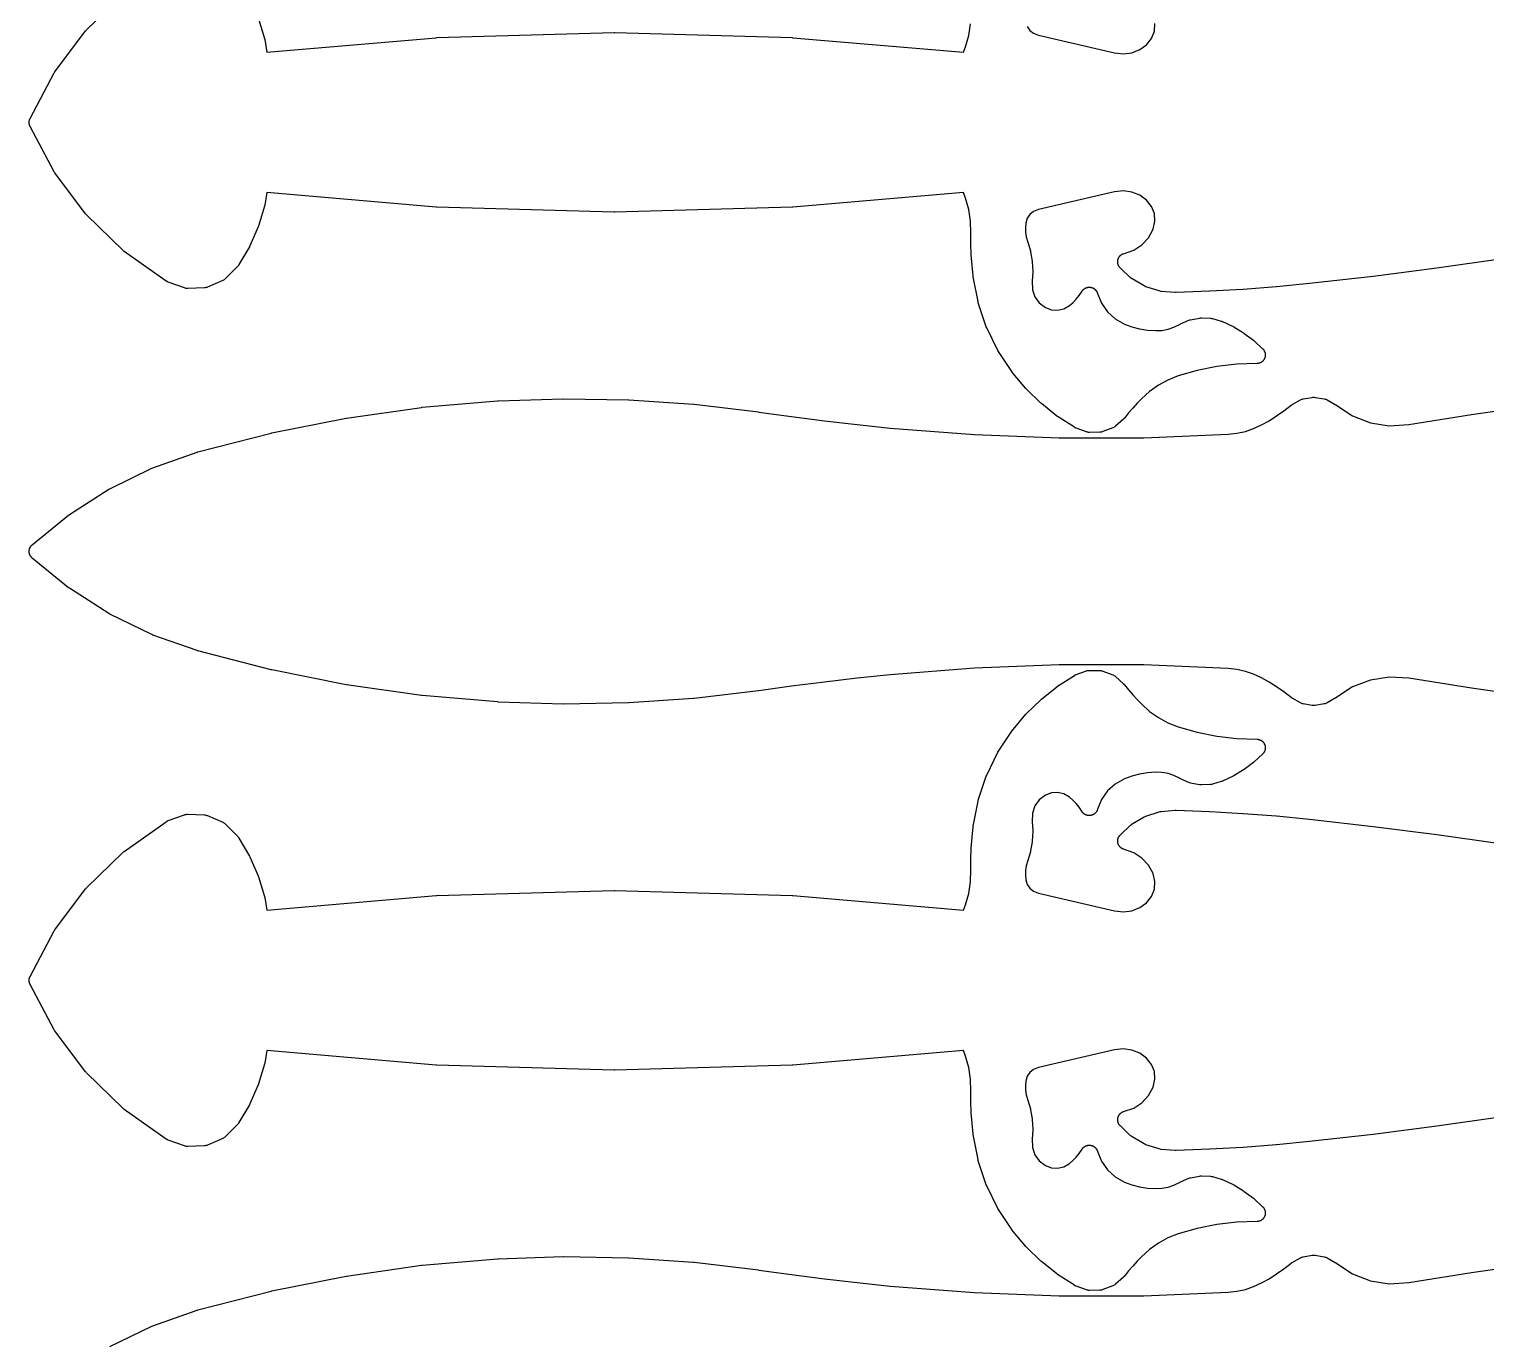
# Model space of a CAD drawing. Header units: metres. Extents: x 0 to 3000, y 0 to 1200.
# Drawn here: x 1358.8 to 1698.4, y 588 to 894 of the extents above; entities that cross this region are included whole.
import ezdxf

# ---------------------------------------------------------------- set-up
doc = ezdxf.new("R2010")
doc.units = ezdxf.units.M

msp = doc.modelspace()

# ---------------------------------------------------------------- linework, layer by layer
at = {"color": 1}
for points in [[(1701.77, 840.38), (1687.02, 838.26), (1686.99, 838.26), (1672.2, 836.37), (1672.17, 836.36), (1657.36, 834.69), (1657.34, 834.69), (1657.32, 834.68), (1649.6, 833.94), (1649.57, 833.94), (1641.83, 833.34), (1641.8, 833.34), (1634.05, 832.89), (1634.02, 832.89), (1626.27, 832.59), (1626.24, 832.59), (1626.22, 832.59), (1626.15, 832.59), (1626.07, 832.59), (1626.05, 832.6), (1626.02, 832.6), (1622.74, 832.87), (1622.51, 832.9), (1622.3, 832.96), (1619.19, 833.95), (1618.98, 834.03), (1618.78, 834.13), (1615.98, 835.79), (1615.79, 835.91), (1615.62, 836.06), (1613.22, 838.32), (1613.17, 838.38), (1613.11, 838.44), (1613.1, 838.45), (1613.09, 838.47), (1613.04, 838.53), (1612.98, 838.6), (1612.97, 838.61), (1612.97, 838.62), (1612.92, 838.69), (1612.88, 838.76), (1612.87, 838.77), (1612.86, 838.78), (1612.82, 838.86), (1612.78, 838.93), (1612.78, 838.95), (1612.77, 838.96), (1612.74, 839.04), (1612.71, 839.11), (1612.71, 839.13), (1612.7, 839.14), (1612.68, 839.22), (1612.65, 839.3), (1612.65, 839.32), (1612.65, 839.33), (1612.63, 839.41), (1612.62, 839.5), (1612.62, 839.51), (1612.61, 839.52), (1612.61, 839.61), (1612.6, 839.69), (1612.6, 839.71), (1612.6, 839.72), (1612.6, 839.8), (1612.6, 839.89), (1612.6, 839.9), (1612.6, 839.92), (1612.61, 840), (1612.62, 840.08), (1612.62, 840.1), (1612.63, 840.11), (1612.64, 840.19), (1612.66, 840.28), (1612.66, 840.29), (1612.67, 840.3), (1612.69, 840.38), (1612.72, 840.46), (1612.72, 840.48), (1612.73, 840.49), (1612.76, 840.57), (1612.79, 840.64), (1612.8, 840.66), (1612.81, 840.67), (1612.85, 840.74), (1612.89, 840.82), (1612.9, 840.83), (1612.9, 840.84), (1612.95, 840.91), (1613, 840.98), (1613.01, 840.99), (1613.02, 841), (1613.07, 841.07), (1613.12, 841.13), (1613.13, 841.14), (1613.14, 841.15), (1613.2, 841.21), (1613.26, 841.27), (1613.28, 841.28), (1613.29, 841.29), (1613.35, 841.34), (1613.42, 841.39), (1613.43, 841.4), (1613.44, 841.41), (1613.51, 841.45), (1613.58, 841.5), (1613.59, 841.51), (1613.61, 841.51), (1613.68, 841.55), (1613.75, 841.59), (1613.77, 841.6), (1613.78, 841.6), (1613.86, 841.63), (1613.94, 841.66), (1616.33, 842.5), (1618.22, 843.74), (1619.76, 845.39), (1620.86, 847.37), (1621.29, 849.2), (1621.17, 851), (1620.51, 852.68), (1619.34, 854.15), (1617.75, 855.29), (1615.93, 856.01), (1613.99, 856.28), (1611.89, 856.06), (1594.12, 851.93), (1592.96, 851.47), (1592.13, 850.8), (1591.53, 849.92), (1591.18, 848.79), (1591.09, 847.77), (1591.13, 846.65), (1591.3, 845.55), (1591.65, 844.35), (1592.25, 842.29), (1592.3, 842.07), (1592.66, 839.95), (1592.68, 839.72), (1592.79, 837.58), (1592.79, 837.35), (1592.65, 835.3), (1592.7, 833.27), (1593.27, 831.6), (1594.31, 830.17), (1595.76, 829.08), (1597.15, 828.57), (1598.6, 828.49), (1600.01, 828.81), (1601.39, 829.58), (1602.17, 830.24), (1602.94, 831.04), (1603.63, 831.91), (1604.29, 832.93), (1604.31, 832.96), (1604.32, 832.98), (1604.37, 833.04), (1604.41, 833.09), (1604.43, 833.11), (1604.44, 833.14), (1604.49, 833.19), (1604.54, 833.24), (1604.56, 833.26), (1604.58, 833.28), (1604.63, 833.33), (1604.68, 833.37), (1604.7, 833.39), (1604.72, 833.41), (1604.78, 833.45), (1604.83, 833.49), (1604.86, 833.51), (1604.88, 833.53), (1604.94, 833.56), (1605, 833.6), (1605.03, 833.61), (1605.05, 833.63), (1605.11, 833.65), (1605.18, 833.68), (1605.2, 833.69), (1605.23, 833.71), (1605.3, 833.73), (1605.36, 833.75), (1605.39, 833.76), (1605.42, 833.77), (1605.48, 833.79), (1605.55, 833.8), (1605.58, 833.81), (1605.61, 833.82), (1605.68, 833.83), (1605.74, 833.84), (1605.77, 833.84), (1605.8, 833.84), (1605.87, 833.84), (1605.94, 833.85), (1605.97, 833.85), (1606, 833.85), (1606.07, 833.85), (1606.14, 833.84), (1606.16, 833.84), (1606.19, 833.84), (1606.26, 833.83), (1606.33, 833.82), (1606.36, 833.81), (1606.39, 833.81), (1606.45, 833.79), (1606.52, 833.77), (1606.55, 833.76), (1606.58, 833.76), (1606.64, 833.73), (1606.71, 833.71), (1606.73, 833.7), (1606.76, 833.69), (1606.82, 833.66), (1606.89, 833.63), (1606.91, 833.61), (1606.94, 833.6), (1607, 833.57), (1607.06, 833.53), (1607.08, 833.51), (1607.1, 833.5), (1607.16, 833.46), (1607.22, 833.42), (1607.24, 833.4), (1607.26, 833.38), (1607.31, 833.33), (1607.36, 833.29), (1607.38, 833.27), (1607.4, 833.25), (1607.45, 833.19), (1607.5, 833.14), (1607.52, 833.12), (1607.53, 833.1), (1607.57, 833.04), (1607.62, 832.99), (1607.63, 832.96), (1607.65, 832.94), (1607.68, 832.88), (1607.72, 832.82), (1607.73, 832.8), (1607.75, 832.77), (1607.78, 832.71), (1607.81, 832.65), (1607.82, 832.62), (1607.83, 832.59), (1608.82, 830.1), (1610.2, 828.12), (1611.99, 826.49), (1614.19, 825.26), (1615.9, 824.64), (1617.72, 824.16), (1619.58, 823.86), (1621.44, 823.73), (1622.92, 823.79), (1624.34, 824.06), (1625.71, 824.52), (1627.14, 825.23), (1627.18, 825.25), (1627.22, 825.27), (1629.17, 826.13), (1629.39, 826.21), (1629.61, 826.27), (1631.68, 826.66), (1631.91, 826.69), (1632.14, 826.69), (1634.25, 826.59), (1634.48, 826.57), (1634.7, 826.52), (1636.75, 825.94), (1636.82, 825.91), (1636.89, 825.89), (1636.91, 825.88), (1636.94, 825.87), (1637, 825.84), (1637.07, 825.82), (1639.49, 824.67), (1639.67, 824.57), (1641.95, 823.19), (1642.12, 823.07), (1644.25, 821.46), (1644.41, 821.34), (1646.38, 819.51), (1646.38, 819.51), (1646.38, 819.51), (1646.45, 819.44), (1646.52, 819.37), (1646.52, 819.37), (1646.52, 819.37), (1646.58, 819.3), (1646.64, 819.22), (1646.64, 819.22), (1646.64, 819.22), (1646.69, 819.14), (1646.75, 819.06), (1646.75, 819.05), (1646.75, 819.05), (1646.79, 818.97), (1646.84, 818.88), (1646.84, 818.88), (1646.84, 818.88), (1646.87, 818.79), (1646.91, 818.7), (1646.91, 818.7), (1646.91, 818.7), (1646.94, 818.6), (1646.96, 818.51), (1646.96, 818.51), (1646.97, 818.51), (1646.98, 818.41), (1647, 818.32), (1647, 818.32), (1647, 818.31), (1647.01, 818.22), (1647.02, 818.12), (1647.02, 818.12), (1647.02, 818.12), (1647.02, 818.02), (1647.02, 817.93), (1647.02, 817.93), (1647.02, 817.92), (1647.01, 817.83), (1646.99, 817.73), (1646.99, 817.73), (1646.99, 817.73), (1646.97, 817.63), (1646.95, 817.54), (1646.95, 817.54), (1646.95, 817.54), (1646.92, 817.44), (1646.9, 817.35), (1646.89, 817.35), (1646.89, 817.35), (1646.86, 817.26), (1646.82, 817.17), (1646.82, 817.17), (1646.82, 817.17), (1646.77, 817.08), (1646.72, 817), (1646.72, 817), (1646.72, 817), (1646.67, 816.92), (1646.61, 816.84), (1646.61, 816.84), (1646.61, 816.83), (1646.55, 816.76), (1646.49, 816.69), (1646.49, 816.69), (1646.48, 816.68), (1646.42, 816.62), (1646.35, 816.55), (1646.35, 816.55), (1646.34, 816.55), (1646.27, 816.49), (1646.19, 816.43), (1646.19, 816.43), (1646.19, 816.42), (1646.11, 816.37), (1646.03, 816.32), (1646.03, 816.32), (1646.03, 816.32), (1645.94, 816.27), (1645.86, 816.23), (1645.85, 816.23), (1645.85, 816.23), (1645.76, 816.19), (1645.67, 816.16), (1645.67, 816.16), (1645.67, 816.16), (1645.58, 816.13), (1645.49, 816.1), (1645.48, 816.1), (1645.48, 816.1), (1645.39, 816.08), (1645.29, 816.07), (1645.29, 816.07), (1645.29, 816.06), (1645.19, 816.06), (1645.1, 816.05), (1645.09, 816.05), (1645.09, 816.05), (1640.35, 815.88), (1635.72, 815.33), (1631.15, 814.42), (1626.68, 813.15), (1624.31, 812.21), (1622.1, 811.01), (1620.04, 809.56), (1618.13, 807.83), (1617.12, 806.78), (1616.12, 805.67), (1615.14, 804.53), (1614.18, 803.34), (1614.14, 803.29), (1614.09, 803.24), (1614.07, 803.22), (1614.05, 803.2), (1614, 803.15), (1613.95, 803.1), (1612.06, 801.42), (1611.92, 801.31), (1611.77, 801.21), (1611.61, 801.12), (1611.45, 801.05), (1609.15, 800.17), (1608.98, 800.11), (1608.81, 800.07), (1608.64, 800.05), (1608.46, 800.04), (1606, 800), (1605.82, 800.01), (1605.64, 800.03), (1605.47, 800.06), (1605.3, 800.12), (1602.91, 800.97), (1602.88, 800.99), (1602.85, 801), (1602.79, 801.02), (1602.79, 801.02), (1602.73, 801.05), (1602.7, 801.06), (1602.67, 801.08), (1602.61, 801.11), (1602.56, 801.14), (1602.53, 801.16), (1602.5, 801.18), (1598.6, 803.7), (1598.44, 803.82), (1594.81, 806.7), (1594.66, 806.83), (1591.34, 810.06), (1591.2, 810.2), (1588.2, 813.75), (1588.19, 813.76), (1588.18, 813.78), (1588.13, 813.84), (1588.08, 813.91), (1588.07, 813.92), (1588.06, 813.93), (1584.78, 818.86), (1584.65, 819.09), (1582.07, 824.39), (1581.97, 824.64), (1580.1, 830.23), (1580.04, 830.48), (1578.92, 836.3), (1578.91, 836.38), (1578.9, 836.46), (1578.64, 838.9), (1578.64, 838.97), (1578.47, 841.42), (1578.46, 841.49), (1578.38, 843.94), (1578.38, 844.01), (1578.38, 846.42), (1578.27, 849.25), (1577.86, 851.97), (1577.15, 854.63), (1576.65, 855.91), (1536.85, 852.51), (1536.73, 852.51), (1495.34, 851.33), (1495.23, 851.33), (1453.84, 852.51), (1453.73, 852.51), (1414.25, 855.89), (1413.72, 852.93), (1413.66, 852.71), (1412.26, 848.11), (1412.18, 847.89), (1410.26, 843.49), (1410.15, 843.28), (1407.72, 839.11), (1407.69, 839.07), (1407.67, 839.02), (1407.64, 838.98), (1407.62, 838.95), (1407.58, 838.9), (1407.55, 838.86), (1407.52, 838.83), (1407.5, 838.79), (1407.46, 838.75), (1407.42, 838.71), (1404.59, 835.84), (1404.45, 835.71), (1404.29, 835.6), (1404.13, 835.5), (1403.96, 835.41), (1400.38, 833.86), (1400.21, 833.79), (1400.03, 833.74), (1399.84, 833.71), (1399.66, 833.69), (1395.76, 833.55), (1395.57, 833.55), (1395.38, 833.57), (1395.19, 833.61), (1395.01, 833.66), (1391.21, 835.03), (1391.14, 835.06), (1391.07, 835.08), (1391.05, 835.09), (1391.03, 835.1), (1390.97, 835.14), (1390.9, 835.17), (1390.88, 835.19), (1390.86, 835.2), (1390.8, 835.24), (1390.73, 835.28), (1380.95, 842.2), (1380.83, 842.3), (1380.71, 842.4), (1372.17, 850.71), (1372.07, 850.83), (1371.97, 850.95), (1364.82, 860.48), (1364.73, 860.6), (1364.65, 860.74), (1359.03, 871.32), (1358.99, 871.41), (1358.95, 871.49), (1358.95, 871.5), (1358.95, 871.5), (1358.91, 871.59), (1358.88, 871.68), (1358.88, 871.68), (1358.88, 871.69), (1358.86, 871.78), (1358.83, 871.87), (1358.83, 871.87), (1358.83, 871.88), (1358.82, 871.97), (1358.81, 872.06), (1358.8, 872.07), (1358.8, 872.07), (1358.8, 872.16), (1358.8, 872.26), (1358.8, 872.26), (1358.8, 872.27), (1358.8, 872.36), (1358.8, 872.45), (1358.8, 872.46), (1358.81, 872.46), (1358.82, 872.56), (1358.83, 872.65), (1358.83, 872.65), (1358.83, 872.66), (1358.86, 872.75), (1358.88, 872.84), (1358.88, 872.84), (1358.88, 872.85), (1358.91, 872.93), (1358.95, 873.02), (1358.95, 873.03), (1358.95, 873.03), (1358.99, 873.12), (1359.03, 873.2), (1364.65, 883.79), (1364.73, 883.92), (1364.82, 884.05), (1371.97, 893.58), (1372.07, 893.7), (1372.17, 893.81), (1380.71, 902.12)], [(1412.26, 896.42), (1413.66, 891.82), (1413.72, 891.59), (1414.25, 888.64), (1453.73, 892.01), (1453.84, 892.02), (1495.23, 893.19), (1495.34, 893.19), (1536.73, 892.02), (1536.85, 892.01), (1576.65, 888.61), (1577.15, 889.9), (1577.86, 892.55), (1578.27, 895.27)], [(1591.53, 894.6), (1592.13, 893.72), (1592.96, 893.05), (1594.12, 892.59), (1611.89, 888.47), (1613.99, 888.24), (1615.93, 888.51), (1617.75, 889.23), (1619.34, 890.37), (1620.51, 891.84), (1621.17, 893.52), (1621.29, 895.32)], [(1709.87, 738.26), (1695.12, 740.38), (1695.09, 740.38), (1680.46, 742.7), (1675.88, 742.97), (1671.51, 742.28), (1667.38, 740.68), (1663.46, 738.11), (1663.4, 738.07), (1663.34, 738.04), (1661.42, 736.94), (1661.26, 736.87), (1661.1, 736.8), (1660.94, 736.75), (1660.77, 736.71), (1658.64, 736.35), (1658.42, 736.32), (1658.19, 736.32), (1657.97, 736.35), (1655.84, 736.71), (1655.68, 736.75), (1655.51, 736.8), (1655.35, 736.87), (1655.2, 736.94), (1653.27, 738.04), (1653.23, 738.06), (1653.18, 738.09), (1653.14, 738.12), (1653.1, 738.14), (1653.06, 738.17), (1653.02, 738.2), (1651.35, 739.51), (1649.66, 740.69), (1647.91, 741.79), (1646.13, 742.79), (1644.27, 743.64), (1642.37, 744.28), (1640.4, 744.72), (1638.37, 744.95), (1618.68, 745.78), (1598.95, 745.81), (1579.23, 745.05), (1559.54, 743.5), (1551.88, 742.7), (1544.22, 741.81), (1536.56, 740.84), (1528.91, 739.77), (1528.89, 739.77), (1528.87, 739.77), (1513.82, 737.98), (1513.72, 737.97), (1498.62, 736.94), (1498.52, 736.93), (1483.38, 736.66), (1483.28, 736.66), (1468.13, 737.15), (1468.08, 737.16), (1468.03, 737.16), (1450.4, 738.67), (1450.29, 738.68), (1432.79, 741.17), (1432.68, 741.19), (1415.35, 744.65), (1415.24, 744.67), (1398.11, 749.09), (1398.03, 749.11), (1397.95, 749.14), (1387.62, 752.77), (1387.4, 752.86), (1377.59, 757.65), (1377.39, 757.76), (1368.2, 763.65), (1368.01, 763.78), (1359.53, 770.71), (1359.53, 770.72), (1359.52, 770.72), (1359.45, 770.78), (1359.38, 770.84), (1359.38, 770.85), (1359.38, 770.85), (1359.32, 770.92), (1359.25, 770.99), (1359.25, 770.99), (1359.25, 771), (1359.19, 771.07), (1359.13, 771.15), (1359.13, 771.15), (1359.13, 771.15), (1359.08, 771.23), (1359.03, 771.32), (1359.03, 771.32), (1359.03, 771.32), (1358.99, 771.41), (1358.95, 771.49), (1358.95, 771.5), (1358.95, 771.5), (1358.91, 771.59), (1358.88, 771.68), (1358.88, 771.68), (1358.88, 771.69), (1358.86, 771.78), (1358.83, 771.87), (1358.83, 771.87), (1358.83, 771.88), (1358.82, 771.97), (1358.81, 772.06), (1358.8, 772.07), (1358.8, 772.07), (1358.8, 772.16), (1358.8, 772.26), (1358.8, 772.26), (1358.8, 772.27), (1358.8, 772.36), (1358.8, 772.45), (1358.8, 772.46), (1358.81, 772.46), (1358.82, 772.56), (1358.83, 772.65), (1358.83, 772.65), (1358.83, 772.66), (1358.86, 772.75), (1358.88, 772.84), (1358.88, 772.84), (1358.88, 772.85), (1358.91, 772.93), (1358.95, 773.02), (1358.95, 773.03), (1358.95, 773.03), (1358.99, 773.12), (1359.03, 773.2), (1359.03, 773.2), (1359.03, 773.21), (1359.08, 773.29), (1359.13, 773.37), (1359.13, 773.37), (1359.13, 773.38), (1359.19, 773.45), (1359.25, 773.53), (1359.25, 773.53), (1359.25, 773.53), (1359.32, 773.6), (1359.38, 773.67), (1359.38, 773.68), (1359.38, 773.68), (1359.45, 773.74), (1359.52, 773.81), (1359.53, 773.81), (1359.53, 773.81), (1368.01, 780.74), (1368.2, 780.88), (1377.39, 786.76), (1377.59, 786.88), (1387.4, 791.66), (1387.62, 791.75), (1397.95, 795.39), (1398.03, 795.41), (1398.11, 795.44), (1415.24, 799.85), (1415.35, 799.88), (1432.68, 803.33), (1432.79, 803.35), (1450.29, 805.84), (1450.4, 805.85), (1468.03, 807.36), (1468.08, 807.37), (1468.13, 807.37), (1483.28, 807.86), (1483.38, 807.86), (1498.52, 807.59), (1498.62, 807.59), (1513.72, 806.56), (1513.82, 806.55), (1528.87, 804.76), (1528.89, 804.75), (1528.91, 804.75), (1536.56, 803.69), (1544.22, 802.71), (1551.88, 801.82), (1559.54, 801.02), (1579.23, 799.48), (1598.95, 798.72), (1618.68, 798.75), (1638.37, 799.57), (1640.4, 799.8), (1642.37, 800.24), (1644.27, 800.88), (1646.13, 801.74), (1647.91, 802.73), (1649.66, 803.83), (1651.35, 805.02), (1653.02, 806.32), (1653.06, 806.35), (1653.1, 806.38), (1653.14, 806.41), (1653.18, 806.44), (1653.23, 806.46), (1653.27, 806.49), (1655.2, 807.58), (1655.35, 807.66), (1655.51, 807.72), (1655.68, 807.77), (1655.84, 807.81), (1657.97, 808.17), (1658.19, 808.2), (1658.42, 808.2), (1658.64, 808.17), (1660.77, 807.81), (1660.94, 807.77), (1661.1, 807.72), (1661.26, 807.66), (1661.42, 807.58), (1663.34, 806.49), (1663.4, 806.45), (1663.46, 806.42), (1667.38, 803.84), (1671.51, 802.25), (1675.88, 801.56), (1680.46, 801.82), (1695.09, 804.14), (1695.12, 804.14), (1709.87, 806.26)], [(1701.77, 640.38), (1687.02, 638.26), (1686.99, 638.26), (1672.2, 636.37), (1672.17, 636.36), (1657.36, 634.69), (1657.34, 634.69), (1657.32, 634.68), (1649.6, 633.94), (1649.57, 633.94), (1641.83, 633.34), (1641.8, 633.34), (1634.05, 632.89), (1634.02, 632.89), (1626.27, 632.59), (1626.24, 632.59), (1626.22, 632.59), (1626.15, 632.59), (1626.07, 632.59), (1626.05, 632.6), (1626.02, 632.6), (1622.74, 632.87), (1622.51, 632.9), (1622.3, 632.96), (1619.19, 633.95), (1618.98, 634.03), (1618.78, 634.13), (1615.98, 635.79), (1615.79, 635.91), (1615.62, 636.06), (1613.22, 638.32), (1613.17, 638.38), (1613.11, 638.44), (1613.1, 638.45), (1613.09, 638.47), (1613.04, 638.53), (1612.98, 638.6), (1612.97, 638.61), (1612.97, 638.62), (1612.92, 638.69), (1612.88, 638.76), (1612.87, 638.77), (1612.86, 638.78), (1612.82, 638.86), (1612.78, 638.93), (1612.78, 638.95), (1612.77, 638.96), (1612.74, 639.04), (1612.71, 639.11), (1612.71, 639.13), (1612.7, 639.14), (1612.68, 639.22), (1612.65, 639.3), (1612.65, 639.32), (1612.65, 639.33), (1612.63, 639.41), (1612.62, 639.5), (1612.62, 639.51), (1612.61, 639.52), (1612.61, 639.61), (1612.6, 639.69), (1612.6, 639.71), (1612.6, 639.72), (1612.6, 639.8), (1612.6, 639.89), (1612.6, 639.9), (1612.6, 639.92), (1612.61, 640), (1612.62, 640.08), (1612.62, 640.1), (1612.63, 640.11), (1612.64, 640.19), (1612.66, 640.28), (1612.66, 640.29), (1612.67, 640.3), (1612.69, 640.38), (1612.72, 640.46), (1612.72, 640.48), (1612.73, 640.49), (1612.76, 640.57), (1612.79, 640.64), (1612.8, 640.66), (1612.81, 640.67), (1612.85, 640.74), (1612.89, 640.82), (1612.9, 640.83), (1612.9, 640.84), (1612.95, 640.91), (1613, 640.98), (1613.01, 640.99), (1613.02, 641), (1613.07, 641.07), (1613.12, 641.13), (1613.13, 641.14), (1613.14, 641.15), (1613.2, 641.21), (1613.26, 641.27), (1613.28, 641.28), (1613.29, 641.29), (1613.35, 641.34), (1613.42, 641.39), (1613.43, 641.4), (1613.44, 641.41), (1613.51, 641.45), (1613.58, 641.5), (1613.59, 641.51), (1613.61, 641.51), (1613.68, 641.55), (1613.75, 641.59), (1613.77, 641.6), (1613.78, 641.6), (1613.86, 641.63), (1613.94, 641.66), (1616.33, 642.5), (1618.22, 643.74), (1619.76, 645.39), (1620.86, 647.37), (1621.29, 649.2), (1621.17, 651), (1620.51, 652.68), (1619.34, 654.15), (1617.75, 655.29), (1615.93, 656.01), (1613.99, 656.28), (1611.89, 656.06), (1594.12, 651.93), (1592.96, 651.47), (1592.13, 650.8), (1591.53, 649.92), (1591.18, 648.79), (1591.09, 647.77), (1591.13, 646.65), (1591.3, 645.55), (1591.65, 644.35), (1592.25, 642.29), (1592.3, 642.07), (1592.66, 639.95), (1592.68, 639.72), (1592.79, 637.58), (1592.79, 637.35), (1592.65, 635.3), (1592.7, 633.27), (1593.27, 631.6), (1594.31, 630.17), (1595.76, 629.08), (1597.15, 628.57), (1598.6, 628.49), (1600.01, 628.81), (1601.39, 629.58), (1602.17, 630.24), (1602.94, 631.04), (1603.63, 631.91), (1604.29, 632.93), (1604.31, 632.96), (1604.32, 632.98), (1604.37, 633.04), (1604.41, 633.09), (1604.43, 633.11), (1604.44, 633.14), (1604.49, 633.19), (1604.54, 633.24), (1604.56, 633.26), (1604.58, 633.28), (1604.63, 633.33), (1604.68, 633.37), (1604.7, 633.39), (1604.72, 633.41), (1604.78, 633.45), (1604.83, 633.49), (1604.86, 633.51), (1604.88, 633.53), (1604.94, 633.56), (1605, 633.6), (1605.03, 633.61), (1605.05, 633.63), (1605.11, 633.65), (1605.18, 633.68), (1605.2, 633.69), (1605.23, 633.71), (1605.3, 633.73), (1605.36, 633.75), (1605.39, 633.76), (1605.42, 633.77), (1605.48, 633.79), (1605.55, 633.8), (1605.58, 633.81), (1605.61, 633.82), (1605.68, 633.83), (1605.74, 633.84), (1605.77, 633.84), (1605.8, 633.84), (1605.87, 633.84), (1605.94, 633.85), (1605.97, 633.85), (1606, 633.85), (1606.07, 633.85), (1606.14, 633.84), (1606.16, 633.84), (1606.19, 633.84), (1606.26, 633.83), (1606.33, 633.82), (1606.36, 633.81), (1606.39, 633.81), (1606.45, 633.79), (1606.52, 633.77), (1606.55, 633.76), (1606.58, 633.76), (1606.64, 633.73), (1606.71, 633.71), (1606.73, 633.7), (1606.76, 633.69), (1606.82, 633.66), (1606.89, 633.63), (1606.91, 633.61), (1606.94, 633.6), (1607, 633.57), (1607.06, 633.53), (1607.08, 633.51), (1607.1, 633.5), (1607.16, 633.46), (1607.22, 633.42), (1607.24, 633.4), (1607.26, 633.38), (1607.31, 633.33), (1607.36, 633.29), (1607.38, 633.27), (1607.4, 633.25), (1607.45, 633.19), (1607.5, 633.14), (1607.52, 633.12), (1607.53, 633.1), (1607.57, 633.04), (1607.62, 632.99), (1607.63, 632.96), (1607.65, 632.94), (1607.68, 632.88), (1607.72, 632.82), (1607.73, 632.8), (1607.75, 632.77), (1607.78, 632.71), (1607.81, 632.65), (1607.82, 632.62), (1607.83, 632.59), (1608.82, 630.1), (1610.2, 628.12), (1611.99, 626.49), (1614.19, 625.26), (1615.9, 624.64), (1617.72, 624.16), (1619.58, 623.86), (1621.44, 623.73), (1622.92, 623.79), (1624.34, 624.06), (1625.71, 624.52), (1627.14, 625.23), (1627.18, 625.25), (1627.22, 625.27), (1629.17, 626.13), (1629.39, 626.21), (1629.61, 626.27), (1631.68, 626.66), (1631.91, 626.69), (1632.14, 626.69), (1634.25, 626.59), (1634.48, 626.57), (1634.7, 626.52), (1636.75, 625.94), (1636.82, 625.91), (1636.89, 625.89), (1636.91, 625.88), (1636.94, 625.87), (1637, 625.84), (1637.07, 625.82), (1639.49, 624.67), (1639.67, 624.57), (1641.95, 623.19), (1642.12, 623.07), (1644.25, 621.46), (1644.41, 621.34), (1646.38, 619.51), (1646.38, 619.51), (1646.38, 619.51), (1646.45, 619.44), (1646.52, 619.37), (1646.52, 619.37), (1646.52, 619.37), (1646.58, 619.3), (1646.64, 619.22), (1646.64, 619.22), (1646.64, 619.22), (1646.69, 619.14), (1646.75, 619.06), (1646.75, 619.05), (1646.75, 619.05), (1646.79, 618.97), (1646.84, 618.88), (1646.84, 618.88), (1646.84, 618.88), (1646.87, 618.79), (1646.91, 618.7), (1646.91, 618.7), (1646.91, 618.7), (1646.94, 618.6), (1646.96, 618.51), (1646.96, 618.51), (1646.97, 618.51), (1646.98, 618.41), (1647, 618.32), (1647, 618.32), (1647, 618.31), (1647.01, 618.22), (1647.02, 618.12), (1647.02, 618.12), (1647.02, 618.12), (1647.02, 618.02), (1647.02, 617.93), (1647.02, 617.93), (1647.02, 617.92), (1647.01, 617.83), (1646.99, 617.73), (1646.99, 617.73), (1646.99, 617.73), (1646.97, 617.63), (1646.95, 617.54), (1646.95, 617.54), (1646.95, 617.54), (1646.92, 617.44), (1646.9, 617.35), (1646.89, 617.35), (1646.89, 617.35), (1646.86, 617.26), (1646.82, 617.17), (1646.82, 617.17), (1646.82, 617.17), (1646.77, 617.08), (1646.72, 617), (1646.72, 617), (1646.72, 617), (1646.67, 616.92), (1646.61, 616.84), (1646.61, 616.84), (1646.61, 616.83), (1646.55, 616.76), (1646.49, 616.69), (1646.49, 616.69), (1646.48, 616.68), (1646.42, 616.62), (1646.35, 616.55), (1646.35, 616.55), (1646.34, 616.55), (1646.27, 616.49), (1646.19, 616.43), (1646.19, 616.43), (1646.19, 616.42), (1646.11, 616.37), (1646.03, 616.32), (1646.03, 616.32), (1646.03, 616.32), (1645.94, 616.27), (1645.86, 616.23), (1645.85, 616.23), (1645.85, 616.23), (1645.76, 616.19), (1645.67, 616.16), (1645.67, 616.16), (1645.67, 616.16), (1645.58, 616.13), (1645.49, 616.1), (1645.48, 616.1), (1645.48, 616.1), (1645.39, 616.08), (1645.29, 616.07), (1645.29, 616.07), (1645.29, 616.06), (1645.19, 616.06), (1645.1, 616.05), (1645.09, 616.05), (1645.09, 616.05), (1640.35, 615.88), (1635.72, 615.33), (1631.15, 614.42), (1626.68, 613.15), (1624.31, 612.21), (1622.1, 611.01), (1620.04, 609.56), (1618.13, 607.83), (1617.12, 606.78), (1616.12, 605.67), (1615.14, 604.53), (1614.18, 603.34), (1614.14, 603.29), (1614.09, 603.24), (1614.07, 603.22), (1614.05, 603.2), (1614, 603.15), (1613.95, 603.1), (1612.06, 601.42), (1611.92, 601.31), (1611.77, 601.21), (1611.61, 601.12), (1611.45, 601.05), (1609.15, 600.17), (1608.98, 600.11), (1608.81, 600.07), (1608.64, 600.05), (1608.46, 600.04), (1606, 600), (1605.82, 600.01), (1605.64, 600.03), (1605.47, 600.06), (1605.3, 600.12), (1602.91, 600.97), (1602.88, 600.99), (1602.85, 601), (1602.79, 601.02), (1602.79, 601.02), (1602.73, 601.05), (1602.7, 601.06), (1602.67, 601.08), (1602.61, 601.11), (1602.56, 601.14), (1602.53, 601.16), (1602.5, 601.18), (1598.6, 603.7), (1598.44, 603.82), (1594.81, 606.7), (1594.66, 606.83), (1591.34, 610.06), (1591.2, 610.2), (1588.2, 613.75), (1588.19, 613.76), (1588.18, 613.78), (1588.13, 613.84), (1588.08, 613.91), (1588.07, 613.92), (1588.06, 613.93), (1584.78, 618.86), (1584.65, 619.09), (1582.07, 624.39), (1581.97, 624.64), (1580.1, 630.23), (1580.04, 630.48), (1578.92, 636.3), (1578.91, 636.38), (1578.9, 636.46), (1578.64, 638.9), (1578.64, 638.97), (1578.47, 641.42), (1578.46, 641.49), (1578.38, 643.94), (1578.38, 644.01), (1578.38, 646.42), (1578.27, 649.25), (1577.86, 651.97), (1577.15, 654.63), (1576.65, 655.91), (1536.85, 652.51), (1536.73, 652.51), (1495.34, 651.33), (1495.23, 651.33), (1453.84, 652.51), (1453.73, 652.51), (1414.25, 655.89), (1413.72, 652.93), (1413.66, 652.71), (1412.26, 648.11), (1412.18, 647.89), (1410.26, 643.49), (1410.15, 643.28), (1407.72, 639.11), (1407.69, 639.07), (1407.67, 639.02), (1407.64, 638.98), (1407.62, 638.95), (1407.58, 638.9), (1407.55, 638.86), (1407.52, 638.83), (1407.5, 638.79), (1407.46, 638.75), (1407.42, 638.71), (1404.59, 635.84), (1404.45, 635.71), (1404.29, 635.6), (1404.13, 635.5), (1403.96, 635.41), (1400.38, 633.86), (1400.21, 633.79), (1400.03, 633.74), (1399.84, 633.71), (1399.66, 633.69), (1395.76, 633.55), (1395.57, 633.55), (1395.38, 633.57), (1395.19, 633.61), (1395.01, 633.66), (1391.21, 635.03), (1391.14, 635.06), (1391.07, 635.08), (1391.05, 635.09), (1391.03, 635.1), (1390.97, 635.14), (1390.9, 635.17), (1390.88, 635.19), (1390.86, 635.2), (1390.8, 635.24), (1390.73, 635.28), (1380.95, 642.2), (1380.83, 642.3), (1380.71, 642.4), (1372.17, 650.71), (1372.07, 650.83), (1371.97, 650.95), (1364.82, 660.48), (1364.73, 660.6), (1364.65, 660.74), (1359.03, 671.32), (1358.99, 671.41), (1358.95, 671.49), (1358.95, 671.5), (1358.95, 671.5), (1358.91, 671.59), (1358.88, 671.68), (1358.88, 671.68), (1358.88, 671.69), (1358.86, 671.78), (1358.83, 671.87), (1358.83, 671.87), (1358.83, 671.88), (1358.82, 671.97), (1358.81, 672.06), (1358.8, 672.07), (1358.8, 672.07), (1358.8, 672.16), (1358.8, 672.26), (1358.8, 672.26), (1358.8, 672.27), (1358.8, 672.36), (1358.8, 672.45), (1358.8, 672.46), (1358.81, 672.46), (1358.82, 672.56), (1358.83, 672.65), (1358.83, 672.65), (1358.83, 672.66), (1358.86, 672.75), (1358.88, 672.84), (1358.88, 672.84), (1358.88, 672.85), (1358.91, 672.93), (1358.95, 673.02), (1358.95, 673.03), (1358.95, 673.03), (1358.99, 673.12), (1359.03, 673.2), (1364.65, 683.79), (1364.73, 683.92), (1364.82, 684.05), (1371.97, 693.58), (1372.07, 693.7), (1372.17, 693.81), (1380.71, 702.12), (1380.83, 702.22), (1380.95, 702.32), (1390.73, 709.25), (1390.8, 709.29), (1390.86, 709.33), (1390.88, 709.34), (1390.9, 709.35), (1390.97, 709.38), (1391.03, 709.42), (1391.05, 709.43), (1391.07, 709.44), (1391.14, 709.47), (1391.21, 709.5), (1395.01, 710.86), (1395.19, 710.92), (1395.38, 710.95), (1395.57, 710.97), (1395.76, 710.98), (1399.66, 710.83), (1399.84, 710.82), (1400.03, 710.78), (1400.21, 710.73), (1400.38, 710.67), (1403.96, 709.11), (1404.13, 709.03), (1404.29, 708.93), (1404.45, 708.81), (1404.59, 708.68), (1407.42, 705.81), (1407.46, 705.77), (1407.5, 705.73), (1407.52, 705.7), (1407.55, 705.66), (1407.58, 705.62), (1407.62, 705.58), (1407.64, 705.54), (1407.67, 705.51), (1407.69, 705.46), (1407.72, 705.41), (1410.15, 701.25), (1410.26, 701.04), (1412.18, 696.63), (1412.26, 696.42), (1413.66, 691.82), (1413.72, 691.59), (1414.25, 688.64), (1453.73, 692.01), (1453.84, 692.02), (1495.23, 693.19), (1495.34, 693.19), (1536.73, 692.02), (1536.85, 692.01), (1576.65, 688.61), (1577.15, 689.9), (1577.86, 692.55), (1578.27, 695.27), (1578.38, 698.1), (1578.38, 700.52), (1578.38, 700.59), (1578.46, 703.04), (1578.47, 703.11), (1578.64, 705.55), (1578.64, 705.62), (1578.9, 708.06), (1578.91, 708.14), (1578.92, 708.23), (1580.04, 714.04), (1580.1, 714.3), (1581.97, 719.89), (1582.07, 720.13), (1584.65, 725.43), (1584.78, 725.66), (1588.06, 730.59), (1588.07, 730.6), (1588.08, 730.62), (1588.13, 730.68), (1588.18, 730.75), (1588.19, 730.76), (1588.2, 730.77), (1591.2, 734.32), (1591.34, 734.46), (1594.66, 737.69), (1594.81, 737.82), (1598.44, 740.71), (1598.6, 740.82), (1602.5, 743.35), (1602.53, 743.37), (1602.56, 743.38), (1602.61, 743.41), (1602.67, 743.45), (1602.7, 743.46), (1602.73, 743.48), (1602.79, 743.5), (1602.85, 743.53), (1602.88, 743.54), (1602.91, 743.55), (1605.3, 744.41), (1605.47, 744.46), (1605.64, 744.5), (1605.82, 744.52), (1606, 744.52), (1608.46, 744.49), (1608.64, 744.48), (1608.81, 744.45), (1608.98, 744.41), (1609.15, 744.36), (1611.45, 743.47), (1611.61, 743.4), (1611.77, 743.32), (1611.92, 743.22), (1612.06, 743.1), (1613.95, 741.42), (1614, 741.37), (1614.05, 741.33), (1614.07, 741.3), (1614.09, 741.28), (1614.14, 741.23), (1614.18, 741.18), (1615.14, 739.99), (1616.12, 738.85), (1617.12, 737.74), (1618.13, 736.69), (1620.04, 734.97), (1622.1, 733.52), (1624.31, 732.32), (1626.68, 731.38), (1631.15, 730.1), (1635.72, 729.19), (1640.35, 728.65), (1645.09, 728.48), (1645.09, 728.48), (1645.1, 728.48), (1645.19, 728.47), (1645.29, 728.46), (1645.29, 728.46), (1645.29, 728.46), (1645.39, 728.44), (1645.48, 728.42), (1645.48, 728.42), (1645.49, 728.42), (1645.58, 728.4), (1645.67, 728.37), (1645.67, 728.37), (1645.67, 728.37), (1645.76, 728.33), (1645.85, 728.3), (1645.85, 728.29), (1645.86, 728.29), (1645.94, 728.25), (1646.03, 728.21), (1646.03, 728.2), (1646.03, 728.2), (1646.11, 728.15), (1646.19, 728.1), (1646.19, 728.1), (1646.19, 728.1), (1646.27, 728.04), (1646.34, 727.98), (1646.35, 727.97), (1646.35, 727.97), (1646.42, 727.91), (1646.48, 727.84), (1646.49, 727.84), (1646.49, 727.84), (1646.55, 727.76), (1646.61, 727.69), (1646.61, 727.69), (1646.61, 727.68), (1646.67, 727.61), (1646.72, 727.53), (1646.72, 727.53), (1646.72, 727.52), (1646.77, 727.44), (1646.82, 727.36), (1646.82, 727.35), (1646.82, 727.35), (1646.86, 727.26), (1646.89, 727.18), (1646.89, 727.17), (1646.9, 727.17), (1646.92, 727.08), (1646.95, 726.99), (1646.95, 726.99), (1646.95, 726.98), (1646.97, 726.89), (1646.99, 726.8), (1646.99, 726.79), (1646.99, 726.79), (1647.01, 726.7), (1647.02, 726.6), (1647.02, 726.6), (1647.02, 726.6), (1647.02, 726.5), (1647.02, 726.41), (1647.02, 726.4), (1647.02, 726.4), (1647.01, 726.3), (1647, 726.21), (1647, 726.21), (1647, 726.2), (1646.98, 726.11), (1646.97, 726.02), (1646.96, 726.01), (1646.96, 726.01), (1646.94, 725.92), (1646.91, 725.83), (1646.91, 725.83), (1646.91, 725.82), (1646.87, 725.73), (1646.84, 725.65), (1646.84, 725.64), (1646.84, 725.64), (1646.79, 725.56), (1646.75, 725.47), (1646.75, 725.47), (1646.75, 725.47), (1646.69, 725.39), (1646.64, 725.31), (1646.64, 725.3), (1646.64, 725.3), (1646.58, 725.23), (1646.52, 725.15), (1646.52, 725.15), (1646.52, 725.15), (1646.45, 725.08), (1646.38, 725.01), (1646.38, 725.01), (1646.38, 725.01), (1644.41, 723.19), (1644.25, 723.06), (1642.12, 721.45), (1641.95, 721.34), (1639.67, 719.95), (1639.49, 719.86), (1637.07, 718.71), (1637, 718.68), (1636.94, 718.65), (1636.91, 718.64), (1636.89, 718.63), (1636.82, 718.61), (1636.75, 718.59), (1634.7, 718.01), (1634.48, 717.95), (1634.25, 717.93), (1632.14, 717.84), (1631.91, 717.84), (1631.68, 717.87), (1629.61, 718.25), (1629.39, 718.31), (1629.17, 718.39), (1627.22, 719.25), (1627.18, 719.28), (1627.14, 719.29), (1625.71, 720.01), (1624.34, 720.47), (1622.92, 720.73), (1621.44, 720.8), (1619.58, 720.67), (1617.72, 720.36), (1615.9, 719.88), (1614.19, 719.26), (1611.99, 718.03), (1610.2, 716.41), (1608.82, 714.42), (1607.83, 711.93), (1607.82, 711.91), (1607.81, 711.88), (1607.78, 711.82), (1607.75, 711.75), (1607.73, 711.73), (1607.72, 711.7), (1607.68, 711.64), (1607.65, 711.58), (1607.63, 711.56), (1607.62, 711.54), (1607.57, 711.48), (1607.53, 711.42), (1607.52, 711.4), (1607.5, 711.38), (1607.45, 711.33), (1607.4, 711.28), (1607.38, 711.26), (1607.36, 711.24), (1607.31, 711.19), (1607.26, 711.14), (1607.24, 711.13), (1607.22, 711.11), (1607.16, 711.07), (1607.1, 711.03), (1607.08, 711.01), (1607.06, 710.99), (1607, 710.96), (1606.94, 710.92), (1606.91, 710.91), (1606.89, 710.9), (1606.82, 710.87), (1606.76, 710.84), (1606.73, 710.83), (1606.71, 710.81), (1606.64, 710.79), (1606.58, 710.77), (1606.55, 710.76), (1606.52, 710.75), (1606.45, 710.74), (1606.39, 710.72), (1606.36, 710.71), (1606.33, 710.71), (1606.26, 710.7), (1606.19, 710.69), (1606.16, 710.68), (1606.14, 710.68), (1606.07, 710.68), (1606, 710.67), (1605.97, 710.68), (1605.94, 710.67), (1605.87, 710.68), (1605.8, 710.68), (1605.77, 710.69), (1605.74, 710.69), (1605.68, 710.7), (1605.61, 710.71), (1605.58, 710.71), (1605.55, 710.72), (1605.48, 710.74), (1605.42, 710.75), (1605.39, 710.76), (1605.36, 710.77), (1605.3, 710.79), (1605.23, 710.82), (1605.2, 710.83), (1605.18, 710.84), (1605.11, 710.87), (1605.05, 710.9), (1605.03, 710.91), (1605, 710.93), (1604.94, 710.96), (1604.88, 711), (1604.86, 711.01), (1604.83, 711.03), (1604.78, 711.07), (1604.72, 711.11), (1604.7, 711.13), (1604.68, 711.15), (1604.63, 711.2), (1604.58, 711.24), (1604.56, 711.26), (1604.54, 711.28), (1604.49, 711.34), (1604.44, 711.39), (1604.43, 711.41), (1604.41, 711.43), (1604.37, 711.49), (1604.32, 711.54), (1604.31, 711.57), (1604.29, 711.59), (1603.63, 712.61), (1602.94, 713.48), (1602.17, 714.28), (1601.39, 714.94), (1600.01, 715.72), (1598.6, 716.04), (1597.15, 715.95), (1595.76, 715.45), (1594.31, 714.36), (1593.27, 712.92), (1592.7, 711.25), (1592.65, 709.23), (1592.79, 707.18), (1592.79, 706.94), (1592.68, 704.8), (1592.66, 704.57), (1592.3, 702.46), (1592.25, 702.23), (1591.65, 700.17), (1591.3, 698.98), (1591.13, 697.87), (1591.09, 696.76), (1591.18, 695.73), (1591.53, 694.6), (1592.13, 693.72), (1592.96, 693.05), (1594.12, 692.59), (1611.89, 688.47), (1613.99, 688.24), (1615.93, 688.51), (1617.75, 689.23), (1619.34, 690.37), (1620.51, 691.84), (1621.17, 693.52), (1621.29, 695.32), (1620.86, 697.15), (1619.76, 699.13), (1618.22, 700.78), (1616.33, 702.02), (1613.94, 702.86), (1613.86, 702.89), (1613.78, 702.92), (1613.77, 702.93), (1613.75, 702.93), (1613.68, 702.97), (1613.61, 703.01), (1613.59, 703.02), (1613.58, 703.03), (1613.51, 703.07), (1613.44, 703.12), (1613.43, 703.13), (1613.42, 703.13), (1613.35, 703.19), (1613.29, 703.24), (1613.28, 703.25), (1613.26, 703.26), (1613.2, 703.32), (1613.14, 703.37), (1613.13, 703.38), (1613.12, 703.39), (1613.07, 703.46), (1613.02, 703.52), (1613.01, 703.53), (1613, 703.55), (1612.95, 703.61), (1612.9, 703.68), (1612.9, 703.7), (1612.89, 703.71), (1612.85, 703.78), (1612.81, 703.85), (1612.8, 703.87), (1612.79, 703.88), (1612.76, 703.96), (1612.73, 704.03), (1612.72, 704.05), (1612.72, 704.06), (1612.69, 704.14), (1612.67, 704.22), (1612.66, 704.23), (1612.66, 704.25), (1612.64, 704.33), (1612.63, 704.41), (1612.62, 704.43), (1612.62, 704.44), (1612.61, 704.52), (1612.6, 704.61), (1612.6, 704.62), (1612.6, 704.64), (1612.6, 704.72), (1612.6, 704.8), (1612.6, 704.82), (1612.6, 704.83), (1612.61, 704.92), (1612.61, 705), (1612.62, 705.01), (1612.62, 705.03), (1612.63, 705.11), (1612.65, 705.19), (1612.65, 705.21), (1612.65, 705.22), (1612.68, 705.3), (1612.7, 705.38), (1612.71, 705.39), (1612.71, 705.41), (1612.74, 705.49), (1612.77, 705.56), (1612.78, 705.58), (1612.78, 705.59), (1612.82, 705.66), (1612.86, 705.74), (1612.87, 705.75), (1612.88, 705.76), (1612.92, 705.83), (1612.97, 705.9), (1612.97, 705.92), (1612.98, 705.93), (1613.04, 705.99), (1613.09, 706.06), (1613.1, 706.07), (1613.11, 706.08), (1613.17, 706.14), (1613.22, 706.2), (1615.62, 708.47), (1615.79, 708.61), (1615.98, 708.74), (1618.78, 710.39), (1618.98, 710.49), (1619.19, 710.57), (1622.3, 711.56), (1622.51, 711.62), (1622.74, 711.65), (1626.02, 711.93), (1626.05, 711.93), (1626.07, 711.93), (1626.15, 711.93), (1626.22, 711.93), (1626.24, 711.93), (1626.27, 711.93), (1634.02, 711.63), (1634.05, 711.63), (1641.8, 711.18), (1641.83, 711.18), (1649.57, 710.59), (1649.6, 710.58), (1657.32, 709.84), (1657.34, 709.84), (1657.36, 709.84), (1672.17, 708.16), (1672.2, 708.16), (1686.99, 706.26), (1687.02, 706.26), (1701.77, 704.14)], [(1377.59, 586.88), (1387.4, 591.66), (1387.62, 591.75), (1397.95, 595.39), (1398.03, 595.41), (1398.11, 595.44), (1415.24, 599.85), (1415.35, 599.88), (1432.68, 603.33), (1432.79, 603.35), (1450.29, 605.84), (1450.4, 605.85), (1468.03, 607.36), (1468.08, 607.37), (1468.13, 607.37), (1483.28, 607.86), (1483.38, 607.86), (1498.52, 607.59), (1498.62, 607.59), (1513.72, 606.56), (1513.82, 606.55), (1528.87, 604.76), (1528.89, 604.75), (1528.91, 604.75), (1536.56, 603.69), (1544.22, 602.71), (1551.88, 601.82), (1559.54, 601.02), (1579.23, 599.48), (1598.95, 598.72), (1618.68, 598.75), (1638.37, 599.57), (1640.4, 599.8), (1642.37, 600.24), (1644.27, 600.88), (1646.13, 601.74), (1647.91, 602.73), (1649.66, 603.83), (1651.35, 605.02), (1653.02, 606.32), (1653.06, 606.35), (1653.1, 606.38), (1653.14, 606.41), (1653.18, 606.44), (1653.23, 606.46), (1653.27, 606.49), (1655.2, 607.58), (1655.35, 607.66), (1655.51, 607.72), (1655.68, 607.77), (1655.84, 607.81), (1657.97, 608.17), (1658.19, 608.2), (1658.42, 608.2), (1658.64, 608.17), (1660.77, 607.81), (1660.94, 607.77), (1661.1, 607.72), (1661.26, 607.66), (1661.42, 607.58), (1663.34, 606.49), (1663.4, 606.45), (1663.46, 606.42), (1667.38, 603.84), (1671.51, 602.25), (1675.88, 601.56), (1680.46, 601.82), (1695.09, 604.14), (1695.12, 604.14), (1709.87, 606.26)]]:
    msp.add_lwpolyline(points, dxfattribs=at)

doc.saveas('drawing.dxf')
